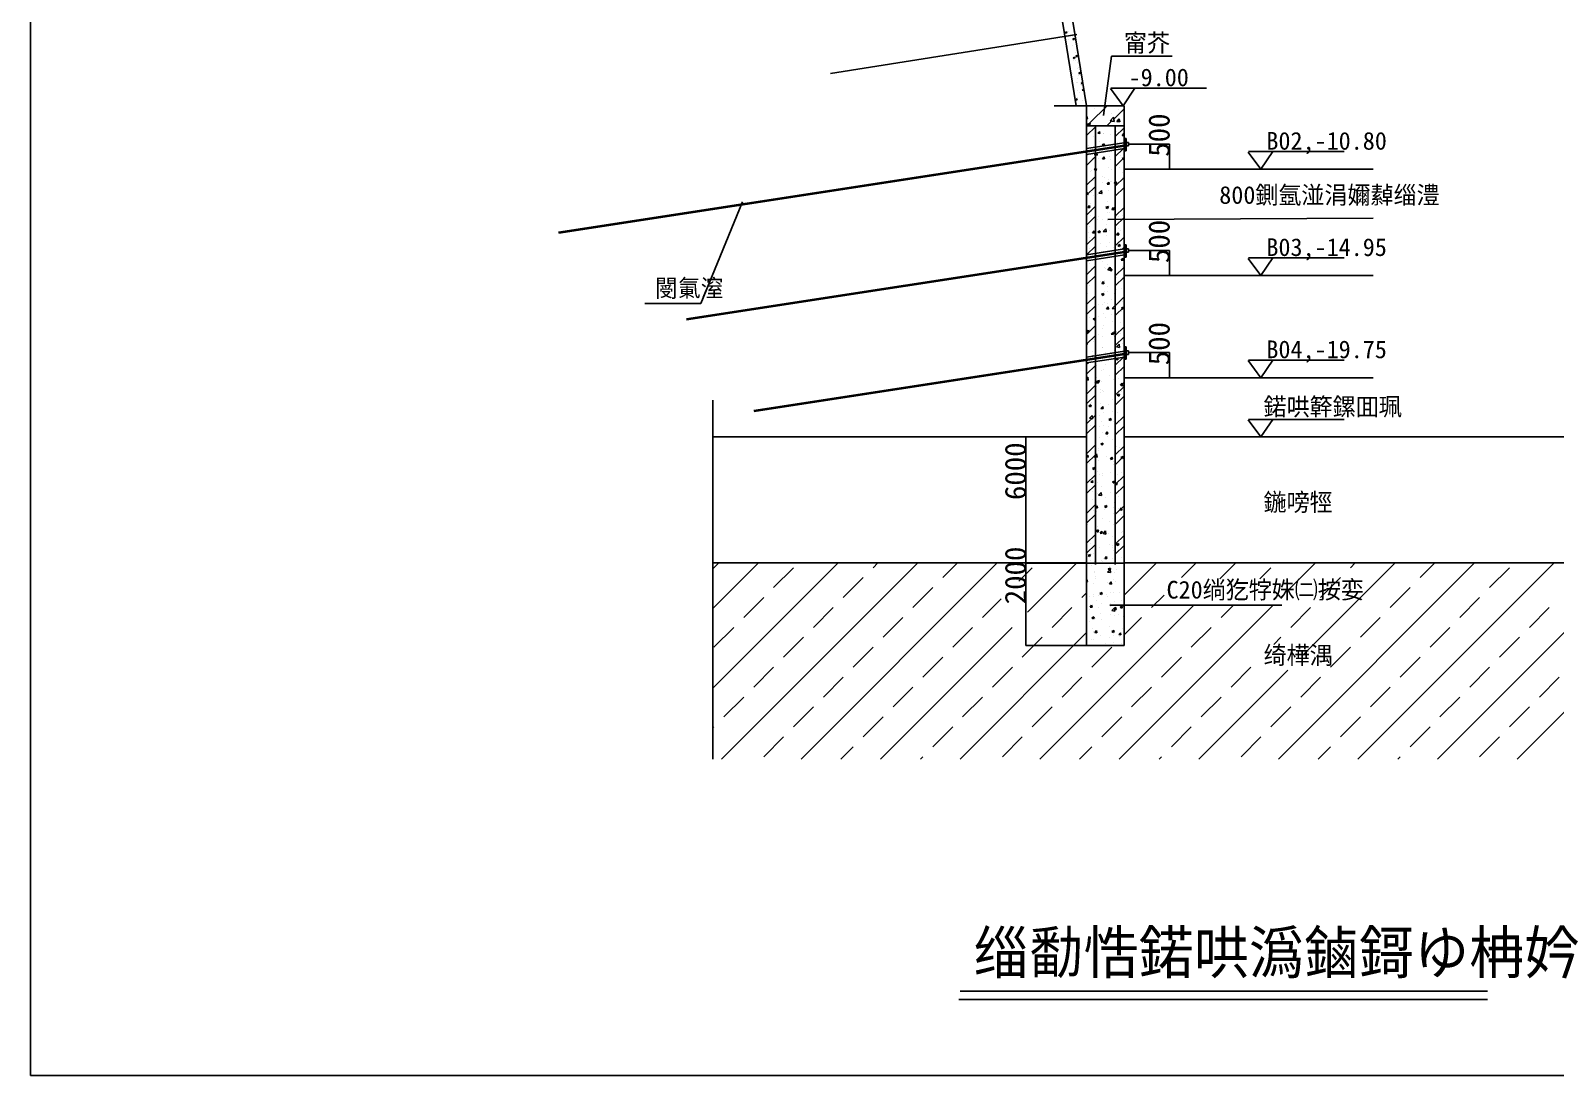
# Model space of a CAD drawing. Header units: metres. Extents: x 0 to 285, y 0 to 202.
# Drawn here: x 0 to 180, y 0 to 123.3 of the extents above; entities that cross this region are included whole.
import ezdxf

# ---------------------------------------------------------------- set-up
doc = ezdxf.new("R2010")
doc.units = ezdxf.units.M
doc.layers.add(' ', color=7, linetype='Continuous')

msp = doc.modelspace()

# ---------------------------------------------------------------- linework, layer by layer
at = {"layer": ' '}
for p, q in [((115.59, 162.18), (123.41, 114.46)), ((116.83, 162.07), (124.63, 114.46)), ((126.64, 113.32), (127.58, 120.32)), ((127.58, 120.32), (134.72, 120.32)), ((128.95, 114.45), (127.46, 116.48)), ((127.49, 116.53), (138.78, 116.53)), ((130.34, 116.53), (128.95, 114.45)), ((129.06, 114.46), (120.82, 114.46)), ((124.63, 114.46), (123.05, 114.46)), ((124.63, 50.76), (124.63, 114.46)), ((124.63, 114.38), (124.71, 114.46)), ((125.03, 112.43), (127.06, 114.46)), ((127.8, 112.85), (129.06, 114.11)), ((129.06, 114.46), (129.06, 50.76)), ((124.63, 112.07), (129.06, 112.07)), ((124.63, 110.94), (125.67, 111.98)), ((124.67, 112.07), (124.88, 112.28)), ((125.61, 112.04), (125.61, 112.04)), ((125.67, 60.33), (125.67, 112.07)), ((127.02, 112.07), (127.65, 112.7)), ((128.02, 60.33), (128.02, 112.07)), ((128.02, 111.99), (128.11, 112.07)), ((128.02, 110.81), (129.06, 111.85)), ((129.32, 110.13), (124.63, 109.4)), ((125.41, 110.84), (125.41, 110.84)), ((125.68, 111.03), (125.68, 111.03)), ((125.97, 111.2), (126.16, 111.43)), ((125.97, 111.2), (126.21, 111.18)), ((126.21, 111.18), (126.16, 111.43)), ((126.18, 110.18), (126.18, 110.18)), ((126.48, 109.85), (126.76, 109.95)), ((126.48, 109.85), (126.66, 109.72)), ((126.57, 111.16), (126.57, 111.16)), ((126.68, 111.16), (126.68, 111.16)), ((126.68, 109.72), (126.76, 109.95)), ((127.42, 111.1), (127.42, 111.1)), ((128.18, 111.36), (128.18, 111.36)), ((128.31, 110.09), (128.31, 110.09)), ((128.83, 110.95), (129.02, 111.18)), ((128.83, 110.95), (129.06, 110.93)), ((128.89, 111.56), (128.89, 111.56)), ((129.06, 110.97), (129.02, 111.18)), ((129.11, 109.4), (124.63, 108.71)), ((124.63, 108.6), (124.76, 108.73)), ((124.63, 107.42), (125.67, 108.46)), ((124.89, 109.73), (124.89, 109.73)), ((125.31, 108.19), (125.31, 108.19)), ((125.36, 109.52), (125.36, 109.52)), ((125.39, 108.15), (125.39, 108.15)), ((125.54, 108.69), (125.67, 108.82)), ((125.54, 108.69), (125.67, 108.67)), ((125.59, 109.55), (125.67, 109.63)), ((125.63, 109.59), (125.63, 109.59)), ((125.67, 108.82), (125.72, 108.88)), ((125.67, 108.67), (125.89, 108.63)), ((125.89, 108.63), (125.86, 108.9)), ((126.09, 108.22), (126.09, 108.22)), ((126.52, 108.21), (126.71, 108.43)), ((126.52, 108.21), (126.76, 108.18)), ((126.76, 108.18), (126.71, 108.43)), ((127.32, 108.45), (127.32, 108.45)), ((127.51, 108.06), (127.51, 108.06)), ((128.02, 108.47), (128.93, 109.38)), ((128.02, 107.29), (129.06, 108.33)), ((128.6, 108.55), (128.6, 108.55)), ((128.85, 108.24), (129.06, 108.32)), ((128.85, 108.24), (129.05, 108.11)), ((129.05, 108.11), (129.06, 108.12)), ((145.21, 106.96), (143.72, 108.99)), ((143.75, 109.04), (155.04, 109.04)), ((146.6, 109.04), (145.21, 106.96)), ((125.04, 106.64), (125.04, 106.64)), ((125.26, 106.86), (125.26, 106.86)), ((125.51, 106.96), (125.67, 107.02)), ((125.51, 106.96), (125.67, 106.85)), ((125.6, 107), (125.6, 107)), ((125.67, 107.02), (125.79, 107.06)), ((125.67, 106.85), (125.71, 106.82)), ((125.71, 106.82), (125.79, 107.06)), ((127.27, 107.12), (127.27, 107.12)), ((127.56, 106.98), (127.56, 106.98)), ((127.92, 107.39), (127.92, 107.39)), ((128.55, 107.11), (128.55, 107.11)), ((128.88, 106.52), (128.88, 106.52)), ((129.06, 106.96), (158.46, 106.96)), ((124.63, 105.08), (125.67, 106.11)), ((124.63, 103.9), (125.67, 104.93)), ((125.21, 105.54), (125.21, 105.54)), ((125.45, 105.58), (125.45, 105.58)), ((126.07, 104.15), (126.38, 104.47)), ((126.42, 104.1), (126.38, 104.47)), ((126.51, 105.4), (126.51, 105.4)), ((126.55, 106.12), (126.55, 106.12)), ((126.74, 106.03), (126.74, 106.03)), ((127.07, 105.21), (127.27, 105.44)), ((127.07, 105.21), (127.31, 105.19)), ((127.18, 104.47), (127.18, 104.47)), ((127.23, 105.79), (127.23, 105.79)), ((127.31, 105.19), (127.27, 105.44)), ((127.51, 105.54), (127.51, 105.54)), ((127.58, 105.49), (127.58, 105.49)), ((127.89, 105.35), (128.02, 105.41)), ((127.89, 105.35), (128.02, 105.26)), ((128.02, 104.95), (129.06, 105.98)), ((128.02, 105.41), (128.16, 105.46)), ((128.02, 105.26), (128.08, 105.22)), ((128.02, 103.77), (129.06, 104.8)), ((128.07, 104.73), (128.07, 104.73)), ((128.08, 105.22), (128.16, 105.46)), ((128.86, 105.94), (128.86, 105.94)), ((129.01, 105.73), (129.01, 105.73)), ((79.1, 91.1), (84.03, 103.1)), ((124.63, 104.11), (124.82, 104.18)), ((124.63, 104), (124.74, 103.93)), ((124.63, 101.56), (125.67, 102.59)), ((124.74, 103.93), (124.82, 104.18)), ((124.77, 102.46), (124.96, 102.69)), ((125.01, 102.44), (124.96, 102.69)), ((125.12, 102.89), (125.12, 102.89)), ((125.16, 104.21), (125.16, 104.21)), ((125.46, 103.83), (125.46, 103.83)), ((125.75, 104.33), (125.75, 104.33)), ((125.95, 104), (125.95, 104)), ((126.07, 104.15), (126.42, 104.1)), ((126.46, 103.96), (126.46, 103.96)), ((126.92, 102.59), (126.92, 102.59)), ((127.13, 103.14), (127.13, 103.14)), ((127.97, 104.16), (127.97, 104.16)), ((128.07, 103.91), (128.07, 103.91)), ((124.63, 100.38), (125.67, 101.41)), ((124.77, 102.46), (125.01, 102.44)), ((125.07, 101.56), (125.07, 101.56)), ((125.17, 101.97), (125.17, 101.97)), ((125.41, 102.39), (125.41, 102.39)), ((125.59, 101.95), (125.59, 101.95)), ((125.87, 101.02), (125.87, 101.02)), ((126.01, 101.43), (126.01, 101.43)), ((126.54, 101.08), (126.54, 101.08)), ((126.92, 102.47), (127.2, 102.57)), ((126.92, 102.46), (127.11, 102.33)), ((127.08, 101.82), (127.08, 101.82)), ((127.11, 102.33), (127.2, 102.57)), ((127.13, 101.03), (158.46, 101.19)), ((127.3, 101.88), (127.3, 101.88)), ((127.63, 102.21), (127.82, 102.44)), ((127.63, 102.21), (127.86, 102.19)), ((127.87, 102.19), (127.82, 102.44)), ((127.91, 102.35), (127.91, 102.35)), ((128.02, 101.43), (129.06, 102.46)), ((128.02, 100.25), (129.06, 101.28)), ((128.14, 101.34), (128.14, 101.34)), ((128.39, 101.35), (128.39, 101.35)), ((128.86, 101.48), (128.86, 101.48)), ((124.63, 98.04), (125.67, 99.07)), ((124.82, 99.45), (124.82, 99.45)), ((125.02, 100.23), (125.02, 100.23)), ((125.32, 99.47), (125.51, 99.7)), ((125.32, 99.47), (125.56, 99.45)), ((125.56, 99.45), (125.51, 99.7)), ((125.74, 99.28), (125.74, 99.28)), ((125.95, 99.58), (126.23, 99.68)), ((125.95, 99.58), (126.15, 99.44)), ((126.15, 99.44), (126.23, 99.68)), ((126.5, 99.85), (126.5, 99.85)), ((126.6, 99.61), (126.91, 99.93)), ((126.6, 99.61), (126.95, 99.56)), ((126.95, 99.56), (126.91, 99.93)), ((126.98, 99.16), (126.98, 99.16)), ((127.03, 100.49), (127.03, 100.49)), ((127.34, 99.78), (127.34, 99.78)), ((128.06, 99.68), (128.06, 99.68)), ((128.18, 99.22), (128.37, 99.45)), ((128.18, 99.22), (128.42, 99.2)), ((128.34, 99.91), (128.34, 99.91)), ((128.42, 99.2), (128.37, 99.45)), ((128.63, 99.76), (128.63, 99.76)), ((129.05, 99.46), (129.05, 99.46)), ((124.63, 96.86), (125.67, 97.89)), ((129.11, 97.55), (124.63, 96.85)), ((124.92, 97.58), (124.92, 97.58)), ((124.97, 98.91), (124.97, 98.91)), ((125.73, 97.82), (125.73, 97.82)), ((126.29, 98.21), (126.29, 98.21)), ((126.57, 97.28), (126.57, 97.28)), ((126.93, 97.84), (126.93, 97.84)), ((127.29, 98.34), (127.29, 98.34)), ((127.86, 97.73), (127.86, 97.73)), ((128.02, 97.91), (129.06, 98.94)), ((128.32, 97.97), (128.6, 98.08)), ((128.32, 97.97), (128.52, 97.84)), ((128.52, 97.84), (128.6, 98.08)), ((128.8, 98.54), (128.8, 98.54)), ((128.8, 97.5), (129.06, 97.76)), ((129, 98.14), (129, 98.14)), ((129.11, 96.85), (124.63, 96.16)), ((124.63, 94.51), (125.67, 95.55)), ((124.94, 95.79), (124.94, 95.79)), ((126.53, 96.03), (126.53, 96.03)), ((126.7, 95.4), (126.7, 95.4)), ((127.06, 95.7), (127.06, 95.7)), ((127.12, 95.07), (127.43, 95.4)), ((127.48, 95.02), (127.43, 95.39)), ((128.02, 94.38), (129.06, 95.42)), ((128.73, 96.22), (128.92, 96.45)), ((128.73, 96.22), (128.97, 96.2)), ((128.85, 96.43), (128.85, 96.43)), ((128.91, 95.48), (128.91, 95.48)), ((128.97, 96.2), (128.92, 96.45)), ((128.96, 96.81), (128.96, 96.81)), ((145.21, 94.41), (143.72, 96.44)), ((143.75, 96.49), (155.04, 96.49)), ((146.6, 96.49), (145.21, 94.41)), ((124.63, 93.34), (125.67, 94.37)), ((124.78, 93.61), (124.78, 93.61)), ((124.83, 94.93), (124.83, 94.93)), ((125.19, 95.2), (125.19, 95.2)), ((125.65, 93.83), (125.65, 93.83)), ((125.73, 94.24), (125.73, 94.24)), ((126.29, 93.67), (126.29, 93.67)), ((126.43, 93.48), (126.62, 93.7)), ((126.67, 93.45), (126.62, 93.7)), ((126.79, 93.86), (126.79, 93.86)), ((126.84, 95.19), (126.84, 95.19)), ((127.12, 95.07), (127.48, 95.02)), ((127.36, 95.08), (127.63, 95.19)), ((127.36, 95.08), (127.55, 94.95)), ((127.55, 94.95), (127.63, 95.19)), ((128.02, 93.21), (129.06, 94.24)), ((128.05, 94.64), (128.05, 94.64)), ((128.17, 94.16), (128.17, 94.16)), ((128.86, 94.16), (128.86, 94.16)), ((129.06, 94.41), (158.46, 94.41)), ((124.63, 90.99), (125.67, 92.03)), ((124.73, 92.28), (124.73, 92.28)), ((125, 93.22), (125, 93.22)), ((125.56, 91.86), (125.56, 91.86)), ((126.39, 92.2), (126.67, 92.3)), ((126.39, 92.2), (126.58, 92.06)), ((126.43, 93.48), (126.67, 93.45)), ((126.58, 92.06), (126.67, 92.3)), ((126.74, 92.53), (126.74, 92.53)), ((127.12, 92.59), (127.12, 92.59)), ((127.13, 93.13), (127.13, 93.13)), ((127.89, 92.26), (127.89, 92.26)), ((128.02, 90.86), (129.06, 91.9)), ((128.12, 92.72), (128.12, 92.72)), ((128.41, 93.58), (128.41, 93.58)), ((128.81, 92.83), (128.81, 92.83)), ((79.1, 91.1), (72.51, 91.1)), ((124.63, 89.82), (125.67, 90.85)), ((124.68, 90.95), (124.68, 90.95)), ((125.49, 91.64), (125.49, 91.64)), ((126.07, 91.02), (126.07, 91.02)), ((126.52, 90.99), (126.52, 90.99)), ((126.69, 91.21), (126.69, 91.21)), ((126.98, 90.48), (127.17, 90.71)), ((126.98, 90.48), (127.22, 90.46)), ((127.07, 91.15), (127.07, 91.15)), ((127.22, 90.46), (127.17, 90.71)), ((127.62, 91.55), (127.62, 91.55)), ((127.65, 90.53), (127.96, 90.86)), ((127.65, 90.53), (128.01, 90.48)), ((128.01, 90.48), (127.96, 90.86)), ((128.02, 89.69), (129.06, 90.72)), ((128.58, 91.35), (128.58, 91.35)), ((128.71, 90.18), (128.71, 90.18)), ((128.76, 91.51), (128.76, 91.51)), ((128.76, 90.59), (129.04, 90.7)), ((128.76, 90.59), (128.96, 90.46)), ((128.84, 91.39), (128.84, 91.39)), ((128.96, 90.46), (129.04, 90.7)), ((124.63, 87.47), (125.67, 88.51)), ((124.72, 89.61), (124.72, 89.61)), ((125.02, 89.45), (125.02, 89.45)), ((125.42, 89.31), (125.67, 89.4)), ((125.42, 89.31), (125.62, 89.17)), ((125.56, 89.07), (125.56, 89.07)), ((125.62, 89.17), (125.67, 89.32)), ((125.67, 89.4), (125.7, 89.41)), ((125.67, 89.32), (125.7, 89.41)), ((125.72, 89.2), (125.72, 89.2)), ((126.02, 89.58), (126.02, 89.58)), ((126.48, 88.2), (126.48, 88.2)), ((126.6, 88.56), (126.6, 88.56)), ((126.64, 89.88), (126.64, 89.88)), ((126.85, 89.52), (126.85, 89.52)), ((127.53, 89.78), (127.53, 89.78)), ((127.68, 88.98), (127.68, 88.98)), ((128.02, 87.34), (129.06, 88.38)), ((128.04, 89.6), (128.04, 89.6)), ((128.66, 88.85), (128.66, 88.85)), ((128.97, 89.43), (128.97, 89.43)), ((129, 88.54), (129, 88.54)), ((124.63, 86.3), (125.67, 87.33)), ((124.63, 86.49), (124.73, 86.53)), ((124.65, 86.29), (124.73, 86.53)), ((124.68, 87.73), (124.87, 87.96)), ((124.68, 87.73), (124.91, 87.71)), ((124.91, 87.71), (124.87, 87.96)), ((124.97, 88.01), (124.97, 88.01)), ((125.43, 86.63), (125.43, 86.63)), ((125.55, 86.82), (125.55, 86.82)), ((126.05, 87.49), (126.05, 87.49)), ((126.55, 87.23), (126.55, 87.23)), ((127.53, 87.48), (127.72, 87.71)), ((127.53, 87.48), (127.77, 87.46)), ((127.77, 87.46), (127.73, 87.71)), ((127.79, 87.7), (128.02, 87.79)), ((127.79, 87.7), (127.99, 87.57)), ((127.87, 87.22), (127.87, 87.22)), ((127.95, 86.96), (127.95, 86.96)), ((127.99, 87.57), (128.02, 87.66)), ((128.02, 87.79), (128.07, 87.81)), ((128.02, 87.66), (128.07, 87.81)), ((128.02, 86.17), (129.06, 87.2)), ((128.18, 87.4), (128.18, 87.4)), ((128.62, 87.53), (128.62, 87.53)), ((128.95, 87.1), (128.95, 87.1)), ((124.63, 86.29), (124.65, 86.29)), ((129.11, 85.49), (124.63, 84.8)), ((129.11, 84.8), (124.63, 84.1)), ((125.28, 85.46), (125.28, 85.46)), ((125.38, 84.91), (125.42, 84.97)), ((125.43, 84.92), (125.42, 84.97)), ((125.63, 84.95), (125.67, 84.98)), ((126.5, 85.9), (126.5, 85.9)), ((126.51, 85.95), (126.51, 85.95)), ((126.9, 85.39), (126.9, 85.39)), ((127.4, 85.37), (127.4, 85.37)), ((127.9, 85.52), (127.9, 85.52)), ((128.02, 83.82), (128.98, 84.78)), ((128.09, 84.49), (128.23, 84.66)), ((128.18, 85.99), (128.49, 86.32)), ((128.18, 85.99), (128.53, 85.94)), ((128.32, 84.47), (128.29, 84.67)), ((128.53, 85.94), (128.49, 86.32)), ((128.57, 86.2), (128.57, 86.2)), ((128.83, 86.34), (128.83, 86.34)), ((124.63, 83.95), (124.81, 84.13)), ((124.63, 82.78), (125.67, 83.81)), ((125.7, 84.15), (125.7, 84.15)), ((125.85, 83.82), (125.85, 83.82)), ((126.4, 83.25), (126.4, 83.25)), ((126.61, 83.34), (126.61, 83.34)), ((126.85, 83.95), (126.85, 83.95)), ((128.02, 82.65), (129.06, 83.68)), ((128.03, 84.55), (128.03, 84.55)), ((128.09, 84.49), (128.32, 84.47)), ((128.36, 84.15), (128.36, 84.15)), ((128.47, 83.55), (128.47, 83.55)), ((128.74, 83.25), (128.74, 83.25)), ((145.21, 82.35), (143.72, 84.39)), ((143.75, 84.43), (155.04, 84.43)), ((146.6, 84.43), (145.21, 82.35)), ((124.63, 82.3), (124.77, 82.44)), ((124.63, 82.09), (124.81, 82.06)), ((124.63, 80.43), (125.67, 81.46)), ((124.81, 82.06), (124.77, 82.44)), ((124.81, 82.25), (124.81, 82.25)), ((125.54, 81.78), (125.54, 81.78)), ((125.78, 81.74), (125.97, 81.97)), ((125.78, 81.74), (126.02, 81.72)), ((125.8, 82.38), (125.8, 82.38)), ((125.84, 81.31), (125.84, 81.31)), ((125.86, 81.93), (126.14, 82.03)), ((125.86, 81.93), (126.05, 81.79)), ((126.02, 81.72), (125.97, 81.97)), ((126.05, 81.79), (126.14, 82.03)), ((126.26, 81.01), (126.26, 81.01)), ((126.35, 81.93), (126.35, 81.93)), ((127.31, 82.58), (127.31, 82.58)), ((127.86, 82.17), (127.86, 82.17)), ((127.96, 81.22), (127.96, 81.22)), ((128.02, 80.3), (129.06, 81.33)), ((128.42, 82.23), (128.42, 82.23)), ((128.64, 81.49), (128.83, 81.72)), ((128.64, 81.49), (128.88, 81.47)), ((128.71, 81.45), (129.02, 81.78)), ((128.71, 81.45), (129.06, 81.4)), ((128.78, 81.34), (128.78, 81.34)), ((128.82, 81.3), (128.82, 81.3)), ((128.88, 81.47), (128.83, 81.72)), ((129.06, 81.45), (129.02, 81.78)), ((129.06, 82.35), (158.46, 82.35)), ((124.63, 79.26), (125.67, 80.29)), ((124.76, 80.81), (124.76, 80.81)), ((125.04, 79.28), (125.04, 79.28)), ((125.22, 79.44), (125.22, 79.44)), ((126.26, 79.27), (126.26, 79.27)), ((126.31, 80.6), (126.31, 80.6)), ((126.49, 80.9), (126.49, 80.9)), ((126.68, 80.77), (126.68, 80.77)), ((127.17, 79.19), (127.17, 79.19)), ((127.73, 79.77), (127.73, 79.77)), ((128.02, 79.13), (129.06, 80.16)), ((128.02, 79.51), (128.02, 79.51)), ((128.23, 80.32), (128.51, 80.43)), ((128.23, 80.32), (128.43, 80.19)), ((128.33, 79.57), (128.33, 79.57)), ((128.37, 80.9), (128.37, 80.9)), ((128.43, 80.19), (128.51, 80.43)), ((128.73, 79.9), (128.73, 79.9)), ((128.8, 80.68), (128.8, 80.68)), ((124.63, 76.91), (125.67, 77.94)), ((124.89, 79.04), (125.17, 79.15)), ((124.89, 79.04), (125.09, 78.91)), ((124.99, 77.57), (125.3, 77.9)), ((124.99, 77.57), (125.34, 77.52)), ((125.09, 78.91), (125.17, 79.15)), ((125.34, 77.52), (125.3, 77.9)), ((125.69, 79.11), (125.69, 79.11)), ((126.21, 77.95), (126.21, 77.95)), ((126.33, 78.74), (126.53, 78.97)), ((126.33, 78.74), (126.57, 78.72)), ((126.57, 78.72), (126.53, 78.97)), ((126.68, 78.2), (126.68, 78.2)), ((127.26, 77.44), (127.54, 77.54)), ((127.27, 77.44), (127.46, 77.3)), ((127.46, 77.3), (127.54, 77.54)), ((127.68, 78.33), (127.68, 78.33)), ((128.02, 76.78), (129.06, 77.81)), ((128.28, 78.25), (128.28, 78.25)), ((145.21, 75.36), (143.72, 77.4)), ((143.75, 77.44), (155.04, 77.44)), ((146.6, 77.44), (145.21, 75.36)), ((124.63, 75.74), (125.67, 76.77)), ((125.11, 76.71), (125.11, 76.71)), ((125.53, 76.73), (125.53, 76.73)), ((125.64, 76.63), (125.64, 76.63)), ((126.16, 76.62), (126.16, 76.62)), ((126.39, 77.16), (126.39, 77.16)), ((126.48, 75.86), (126.48, 75.86)), ((126.63, 76.76), (126.63, 76.76)), ((126.89, 75.75), (127.08, 75.98)), ((126.89, 75.75), (127.12, 75.73)), ((127.12, 75.73), (127.08, 75.98)), ((127.23, 76.62), (127.23, 76.62)), ((127.85, 77.13), (127.85, 77.13)), ((128.02, 75.61), (129.06, 76.64)), ((128.14, 76.96), (128.14, 76.96)), ((128.18, 75.6), (128.18, 75.6)), ((128.23, 76.92), (128.23, 76.92)), ((128.52, 77.07), (128.52, 77.07)), ((128.81, 76.26), (128.81, 76.26)), ((124.63, 73.39), (125.67, 74.42)), ((125.59, 75.19), (125.59, 75.19)), ((125.6, 75.13), (125.6, 75.13)), ((125.68, 74.07), (125.68, 74.07)), ((126.05, 73.82), (126.05, 73.82)), ((126.06, 73.97), (126.06, 73.97)), ((126.11, 75.3), (126.11, 75.3)), ((126.3, 74.55), (126.57, 74.65)), ((126.3, 74.55), (126.49, 74.41)), ((126.49, 74.41), (126.57, 74.65)), ((127.09, 75.39), (127.09, 75.39)), ((127.73, 75.04), (127.73, 75.04)), ((128, 74.46), (128, 74.46)), ((128.02, 73.26), (129.06, 74.29)), ((128.13, 74.27), (128.13, 74.27)), ((128.56, 74.15), (128.56, 74.15)), ((124.63, 72.22), (125.67, 73.25)), ((124.63, 73.06), (124.77, 73.23)), ((124.63, 73), (124.82, 72.98)), ((124.82, 72.98), (124.77, 73.23)), ((124.83, 73.1), (124.83, 73.1)), ((125, 72.25), (125, 72.25)), ((125.51, 73.03), (125.67, 73.19)), ((125.51, 73.03), (125.67, 73.01)), ((125.67, 73.19), (125.82, 73.36)), ((125.67, 73.01), (125.87, 72.98)), ((125.67, 72.56), (125.67, 72.56)), ((125.87, 72.98), (125.82, 73.36)), ((126.01, 72.64), (126.01, 72.64)), ((126.95, 73.01), (126.95, 73.01)), ((127.44, 72.75), (127.63, 72.98)), ((127.44, 72.75), (127.68, 72.73)), ((127.51, 72.58), (127.51, 72.58)), ((127.68, 72.73), (127.63, 72.98)), ((127.79, 72.47), (127.79, 72.47)), ((127.84, 72.09), (127.84, 72.09)), ((128.02, 72.09), (129.06, 73.12)), ((128.08, 72.94), (128.08, 72.94)), ((128.51, 72.71), (128.51, 72.71)), ((128.67, 72.94), (128.95, 73.05)), ((128.67, 72.94), (128.87, 72.81)), ((128.87, 72.81), (128.95, 73.05)), ((124.63, 69.87), (125.67, 70.9)), ((125.14, 70.01), (125.33, 70.24)), ((125.33, 71.66), (125.61, 71.77)), ((125.33, 71.66), (125.52, 71.52)), ((125.37, 69.99), (125.33, 70.23)), ((125.52, 71.52), (125.61, 71.77)), ((125.52, 71.69), (125.52, 71.69)), ((125.97, 71.32), (125.97, 71.32)), ((126.16, 70.98), (126.16, 70.98)), ((126.47, 71.01), (126.47, 71.01)), ((126.47, 70.81), (126.47, 70.81)), ((127.46, 71.14), (127.46, 71.14)), ((127.99, 70.29), (127.99, 70.29)), ((128.02, 69.74), (129.06, 70.77)), ((128.03, 71.62), (128.03, 71.62)), ((128.29, 70.89), (128.29, 70.89)), ((128.79, 71.21), (128.79, 71.21)), ((128.97, 71.34), (128.97, 71.34)), ((124.63, 68.7), (125.67, 69.73)), ((124.63, 68.88), (124.64, 68.88)), ((124.63, 68.87), (124.64, 68.88)), ((125.13, 70.01), (125.37, 69.99)), ((125.38, 68.95), (125.38, 68.95)), ((125.42, 69.43), (125.42, 69.43)), ((125.67, 69.02), (125.67, 69.02)), ((125.87, 68.67), (125.87, 68.67)), ((125.92, 69.99), (125.92, 69.99)), ((126.04, 68.5), (126.35, 68.82)), ((126.04, 68.49), (126.4, 68.44)), ((126.22, 68.41), (126.22, 68.41)), ((126.4, 68.44), (126.35, 68.82)), ((126.42, 69.57), (126.42, 69.57)), ((127.51, 68.86), (127.51, 68.86)), ((127.7, 70.05), (127.98, 70.16)), ((127.7, 70.05), (127.9, 69.92)), ((127.9, 69.92), (127.98, 70.16)), ((127.92, 69.76), (127.92, 69.76)), ((127.94, 68.97), (127.94, 68.97)), ((127.99, 69.76), (128.02, 69.8)), ((127.99, 69.76), (128.02, 69.75)), ((127.99, 69.42), (127.99, 69.42)), ((128.02, 69.8), (128.18, 69.99)), ((128.02, 69.75), (128.23, 69.74)), ((128.02, 68.57), (129.06, 69.6)), ((128.23, 69.74), (128.18, 69.98)), ((124.63, 66.35), (125.67, 67.38)), ((125.37, 68), (125.37, 68)), ((125.5, 66.64), (125.5, 66.64)), ((125.69, 67.01), (125.88, 67.24)), ((125.69, 67.01), (125.93, 66.99)), ((125.82, 67.34), (125.82, 67.34)), ((125.83, 66.62), (125.83, 66.62)), ((125.93, 66.99), (125.88, 67.24)), ((126.72, 66.83), (126.72, 66.83)), ((126.74, 67.17), (127.01, 67.27)), ((126.74, 67.17), (126.93, 67.03)), ((126.88, 68.19), (126.88, 68.19)), ((126.93, 67.03), (127.01, 67.27)), ((127.83, 67.04), (127.83, 67.04)), ((127.89, 67.64), (127.89, 67.64)), ((128.02, 66.22), (129.06, 67.25)), ((128.34, 66.95), (128.34, 66.95)), ((128.35, 68.32), (128.35, 68.32)), ((128.54, 66.76), (128.74, 66.99)), ((128.54, 66.76), (128.78, 66.74)), ((128.78, 66.74), (128.74, 66.99)), ((128.84, 66.74), (128.84, 66.74)), ((124.63, 65.18), (125.67, 66.21)), ((124.78, 65.05), (124.78, 65.05)), ((125.77, 66.01), (125.77, 66.01)), ((125.94, 64.8), (125.94, 64.8)), ((126.46, 65.77), (126.46, 65.77)), ((127.3, 65.38), (127.3, 65.38)), ((127.79, 64.99), (127.79, 64.99)), ((127.84, 66.31), (127.84, 66.31)), ((128.02, 65.05), (129.06, 66.08)), ((128.29, 65.51), (128.29, 65.51)), ((128.78, 66.17), (128.78, 66.17)), ((124.63, 62.83), (125.67, 63.86)), ((124.66, 64.35), (124.66, 64.35)), ((125.66, 63.98), (125.66, 63.98)), ((125.68, 63.36), (125.68, 63.36)), ((125.72, 64.69), (125.72, 64.69)), ((125.77, 64.28), (126.04, 64.39)), ((125.77, 64.28), (125.96, 64.14)), ((125.96, 64.14), (126.04, 64.39)), ((126.24, 64.01), (126.43, 64.24)), ((126.24, 64.01), (126.48, 63.99)), ((126.25, 63.81), (126.25, 63.81)), ((126.48, 63.99), (126.43, 64.24)), ((126.57, 63.96), (126.88, 64.28)), ((126.57, 63.96), (126.92, 63.9)), ((126.78, 64.26), (126.78, 64.26)), ((126.92, 63.9), (126.88, 64.28)), ((127.25, 63.94), (127.25, 63.94)), ((127.74, 63.66), (127.74, 63.66)), ((127.98, 64.38), (127.98, 64.38)), ((128.02, 62.7), (129.06, 63.73)), ((128.07, 64.71), (128.07, 64.71)), ((128.75, 64.14), (128.75, 64.14)), ((128.91, 64.17), (128.91, 64.17)), ((124.63, 61.66), (125.67, 62.69)), ((124.8, 61.39), (125.08, 61.5)), ((124.8, 61.39), (124.99, 61.26)), ((124.99, 61.26), (125.08, 61.5)), ((125.15, 62.77), (125.15, 62.77)), ((125.2, 62.24), (125.2, 62.24)), ((125.49, 61.6), (125.49, 61.6)), ((125.63, 62.04), (125.63, 62.04)), ((126.2, 62.37), (126.2, 62.37)), ((126.79, 61.02), (126.99, 61.25)), ((127.03, 61), (126.99, 61.25)), ((127.28, 62.68), (127.28, 62.68)), ((127.7, 62.34), (127.7, 62.34)), ((127.71, 62.57), (127.71, 62.57)), ((127.82, 62), (127.82, 62)), ((128.02, 61.53), (129.06, 62.56)), ((128.14, 62.67), (128.42, 62.78)), ((128.14, 62.67), (128.34, 62.54)), ((128.34, 62.54), (128.42, 62.78)), ((80.52, 55.1), (85.92, 60.5)), ((80.52, 45.71), (95.31, 60.5)), ((80.52, 59.79), (81.23, 60.5)), ((81.55, 37.35), (104.7, 60.5)), ((87.7, 57.58), (90.05, 59.93)), ((90.94, 37.35), (114.09, 60.5)), ((99.44, 59.93), (100.01, 60.5)), ((107.65, 58.76), (109.4, 60.5)), ((116.63, 58.35), (118.21, 59.93)), ((117.67, 54.69), (123.48, 60.5)), ((124.63, 60.48), (129.06, 60.48)), ((125.15, 60.8), (125.15, 60.8)), ((125.21, 60.2), (125.21, 60.2)), ((125.58, 60.71), (125.58, 60.71)), ((125.61, 59.43), (125.61, 59.43)), ((126.45, 60.73), (126.45, 60.73)), ((126.5, 60.65), (126.5, 60.65)), ((126.66, 61), (126.66, 61)), ((126.79, 61.02), (127.03, 61)), ((127.1, 59.42), (127.41, 59.74)), ((127.1, 59.42), (127.45, 59.36)), ((127.17, 59.79), (127.45, 59.89)), ((127.17, 59.79), (127.37, 59.65)), ((127.34, 60.11), (127.34, 60.11)), ((127.37, 59.65), (127.45, 59.89)), ((127.45, 59.36), (127.41, 59.74)), ((127.6, 59.68), (127.6, 59.68)), ((127.65, 61.01), (127.65, 61.01)), ((128.13, 59.76), (128.13, 59.76)), ((128.63, 60.56), (128.63, 60.56)), ((128.77, 61.13), (128.77, 61.13)), ((129.06, 56.69), (132.87, 60.5)), ((135.82, 58.76), (137.56, 60.5)), ((140.36, 58.61), (142.26, 60.5)), ((145.06, 58.61), (146.38, 59.93)), ((147.27, 37.35), (170.42, 60.5)), ((148.49, 57.35), (151.64, 60.5)), ((150.05, 49.51), (161.03, 60.5)), ((155.77, 59.93), (156.34, 60.5)), ((156.66, 37.35), (179.81, 60.5)), ((163.98, 58.76), (165.73, 60.5)), ((166.05, 37.35), (189.2, 60.5)), ((172.2, 57.58), (174.54, 59.93)), ((95.92, 56.41), (98.26, 58.76)), ((124.63, 58.44), (124.68, 58.5)), ((124.63, 58.26), (124.73, 58.25)), ((124.73, 58.25), (124.68, 58.5)), ((125.48, 58.06), (125.48, 58.06)), ((125.53, 59.39), (125.53, 59.39)), ((125.65, 58.93), (125.65, 58.93)), ((125.71, 58.62), (125.71, 58.62)), ((127.08, 58.19), (127.08, 58.19)), ((127.35, 58.02), (127.54, 58.25)), ((127.35, 58.02), (127.58, 58)), ((127.58, 58), (127.54, 58.25)), ((127.55, 58.36), (127.55, 58.36)), ((127.83, 58.53), (127.83, 58.53)), ((127.97, 59.33), (127.97, 59.33)), ((128.08, 58.32), (128.08, 58.32)), ((152.25, 56.41), (154.59, 58.76)), ((175.44, 37.35), (197.27, 59.19)), ((84.18, 54.06), (86.53, 56.41)), ((104.13, 55.24), (106.48, 57.58)), ((112.35, 54.06), (114.54, 56.25)), ((124.08, 56.41), (124.63, 56.96)), ((124.93, 56.59), (124.93, 56.59)), ((125.43, 56.73), (125.43, 56.73)), ((125.48, 56.56), (125.48, 56.56)), ((125.77, 56.05), (125.77, 56.05)), ((126.03, 56.62), (126.03, 56.62)), ((126.21, 56.9), (126.48, 57)), ((126.21, 56.9), (126.4, 56.76)), ((126.4, 56.76), (126.48, 57)), ((127.03, 56.75), (127.03, 56.75)), ((127.06, 56.5), (127.06, 56.5)), ((127.5, 57.03), (127.5, 57.03)), ((127.8, 56.96), (127.8, 56.96)), ((127.9, 55.96), (127.9, 55.96)), ((128.54, 56.95), (128.54, 56.95)), ((128.76, 56.08), (128.76, 56.08)), ((132.3, 55.24), (133.77, 56.71)), ((160.46, 55.24), (162.81, 57.58)), ((168.68, 54.06), (171.02, 56.41)), ((92.4, 52.89), (94.74, 55.24)), ((100.61, 51.72), (102.96, 54.06)), ((119.11, 37.35), (137.28, 55.52)), ((120.56, 52.89), (122.91, 55.24)), ((124.98, 55.05), (124.98, 55.05)), ((125.04, 55.28), (125.23, 55.5)), ((125.04, 55.28), (125.28, 55.26)), ((125.28, 55.25), (125.23, 55.5)), ((125.24, 54.01), (125.51, 54.12)), ((125.24, 54.01), (125.43, 53.88)), ((125.34, 54.08), (125.34, 54.08)), ((125.38, 55.41), (125.38, 55.41)), ((125.43, 53.88), (125.51, 54.12)), ((125.98, 55.18), (125.98, 55.18)), ((126.27, 54.47), (126.27, 54.47)), ((126.44, 55.68), (126.44, 55.68)), ((147.69, 55.5), (127.36, 55.5)), ((127.41, 54.38), (127.41, 54.38)), ((127.45, 55.71), (127.45, 55.71)), ((127.49, 55.38), (127.49, 55.38)), ((127.63, 54.88), (127.94, 55.2)), ((127.63, 54.88), (127.98, 54.82)), ((127.9, 55.03), (128.09, 55.26)), ((127.9, 55.03), (128.14, 55.01)), ((127.98, 54.82), (127.94, 55.2)), ((127.96, 54.29), (127.96, 54.29)), ((128.14, 55), (128.09, 55.25)), ((128.39, 54.38), (128.39, 54.38)), ((128.49, 37.35), (146.67, 55.52)), ((128.58, 55.29), (128.86, 55.4)), ((128.58, 55.29), (128.78, 55.16)), ((128.78, 55.16), (128.86, 55.4)), ((128.96, 54.14), (128.96, 54.14)), ((129.06, 52), (131.12, 54.06)), ((140.51, 54.06), (141.97, 55.52)), ((148.73, 52.89), (151.07, 55.24)), ((156.94, 51.72), (159.29, 54.06)), ((176.89, 52.89), (179.24, 55.24)), ((80.66, 50.54), (83.01, 52.89)), ((100.33, 37.35), (115.86, 52.88)), ((108.83, 50.54), (111.17, 52.89)), ((109.72, 37.35), (124.63, 52.27)), ((124.93, 53.61), (124.93, 53.61)), ((125.29, 52.76), (125.29, 52.76)), ((125.39, 52.23), (125.39, 52.23)), ((125.49, 52.44), (125.49, 52.44)), ((125.59, 52.28), (125.79, 52.51)), ((125.59, 52.28), (125.83, 52.26)), ((125.63, 53.89), (125.63, 53.89)), ((125.83, 52.26), (125.79, 52.51)), ((126.44, 53.81), (126.44, 53.81)), ((127.36, 53.05), (127.36, 53.05)), ((127.61, 52.41), (127.89, 52.51)), ((127.61, 52.41), (127.81, 52.27)), ((127.62, 52.35), (127.62, 52.35)), ((127.81, 52.27), (127.89, 52.51)), ((127.91, 52.57), (127.91, 52.57)), ((128.45, 52.03), (128.64, 52.26)), ((128.69, 52.01), (128.64, 52.26)), ((128.9, 52.7), (128.9, 52.7)), ((136.99, 50.54), (139.34, 52.89)), ((165.16, 50.54), (167.5, 52.89)), ((88.88, 49.37), (91.22, 51.72)), ((97.09, 48.2), (99.44, 50.54)), ((117.04, 49.37), (119.39, 51.72)), ((124.63, 50.76), (129.06, 50.76)), ((125.24, 51.43), (125.24, 51.43)), ((125.26, 48.2), (127.6, 50.54)), ((125.47, 51.51), (125.47, 51.51)), ((126.33, 51.9), (126.33, 51.9)), ((126.86, 51), (126.86, 51)), ((127.31, 51.73), (127.31, 51.73)), ((127.79, 51.91), (127.79, 51.91)), ((127.86, 51.13), (127.86, 51.13)), ((128.45, 52.03), (128.69, 52.01)), ((128.46, 51.81), (128.46, 51.81)), ((128.75, 51.04), (128.75, 51.04)), ((146.71, 50.88), (147.55, 51.72)), ((153.42, 48.2), (155.77, 50.54)), ((173.37, 49.37), (175.72, 51.72)), ((105.31, 47.02), (107.65, 49.37)), ((133.47, 47.02), (135.82, 49.37)), ((161.64, 47.02), (163.98, 49.37)), ((85.36, 45.85), (87.7, 48.2)), ((93.57, 44.67), (95.92, 47.02)), ((113.52, 45.85), (115.87, 48.2)), ((121.74, 44.67), (124.08, 47.02)), ((137.88, 37.35), (148.37, 47.84)), ((141.69, 45.85), (144.03, 48.2)), ((149.9, 44.67), (152.25, 47.02)), ((169.85, 45.85), (172.2, 48.2)), ((178.07, 44.67), (180.41, 47.02)), ((101.79, 43.5), (104.13, 45.85)), ((129.95, 43.5), (132.3, 45.85)), ((158.12, 43.5), (160.46, 45.85)), ((81.84, 42.33), (84.18, 44.67)), ((90.05, 41.15), (92.4, 43.5)), ((110, 42.33), (112.35, 44.67)), ((118.21, 41.15), (120.56, 43.5)), ((138.16, 42.33), (140.51, 44.67)), ((146.38, 41.15), (148.73, 43.5)), ((166.33, 42.33), (168.68, 44.67)), ((174.54, 41.15), (176.89, 43.5)), ((98.26, 39.98), (100.61, 42.33)), ((126.43, 39.98), (128.78, 42.33)), ((154.59, 39.98), (156.94, 42.33)), ((80.52, 41.02), (80.66, 41.15)), ((86.53, 37.63), (88.88, 39.98)), ((106.48, 38.81), (108.83, 41.15)), ((114.69, 37.63), (117.04, 39.98)), ((134.64, 38.81), (136.99, 41.15)), ((142.86, 37.63), (145.21, 39.98)), ((162.81, 38.81), (165.16, 41.15)), ((171.02, 37.63), (173.37, 39.98)), ((95.64, 37.35), (97.09, 38.81)), ((123.8, 37.35), (125.26, 38.81)), ((151.97, 37.35), (153.42, 38.81)), ((105.02, 37.35), (105.31, 37.63)), ((133.19, 37.35), (133.47, 37.63)), ((161.35, 37.35), (161.64, 37.63))]:
    msp.add_line(p, q, dxfattribs=at)
for p, q in [((0, 201.6), (0, 0)), ((123.47, 122.87), (94.42, 118.27)), ((122.12, 123.12), (122.3, 123.19)), ((122.12, 123.12), (122.25, 123.03)), ((122.25, 123.03), (122.31, 123.19)), ((122.47, 123.2), (122.47, 123.2)), ((122.68, 122.72), (122.68, 122.72)), ((122.99, 122.27), (123.12, 122.42)), ((123.02, 122.62), (123.02, 122.62)), ((123.08, 123.18), (123.08, 123.18)), ((123.15, 122.26), (123.12, 122.42)), ((122.32, 121.57), (122.32, 121.57)), ((122.41, 121.43), (122.41, 121.43)), ((122.44, 122.31), (122.44, 122.31)), ((122.97, 121.59), (122.97, 121.59)), ((122.99, 122.27), (123.15, 122.26)), ((123.24, 122.36), (123.24, 122.36)), ((123.3, 120.75), (123.3, 120.75)), ((122.6, 119.7), (122.6, 119.7)), ((123.05, 119.95), (123.05, 119.95)), ((123.06, 120.13), (123.24, 120.2)), ((123.06, 120.13), (123.19, 120.04)), ((123.07, 119.82), (123.07, 119.82)), ((123.19, 120.04), (123.24, 120.2)), ((123.27, 119.79), (123.27, 119.79)), ((123.36, 120.27), (123.49, 120.43)), ((123.36, 120.27), (123.52, 120.26)), ((123.52, 120.26), (123.49, 120.43)), ((123.58, 118.87), (123.58, 118.87)), ((123.61, 119.59), (123.61, 119.59)), ((123.67, 118.96), (123.67, 118.96)), ((123.7, 119.85), (123.7, 119.85)), ((122.88, 117.82), (122.88, 117.82)), ((122.96, 118.23), (122.96, 118.23)), ((123.42, 117.18), (123.42, 117.18)), ((123.59, 117.65), (123.59, 117.65)), ((123.61, 117.19), (123.61, 117.19)), ((123.64, 118.08), (123.64, 118.08)), ((123.73, 118.28), (123.85, 118.43)), ((123.73, 118.28), (123.89, 118.26)), ((123.89, 118.26), (123.86, 118.43)), ((123.86, 117), (123.86, 117)), ((123.94, 118.54), (123.94, 118.54)), ((124, 117.13), (124.18, 117.2)), ((124, 117.13), (124.13, 117.04)), ((124.13, 117.04), (124.18, 117.2)), ((123.35, 115.21), (123.54, 115.28)), ((123.35, 115.21), (123.48, 115.12)), ((123.48, 115.12), (123.54, 115.28)), ((123.54, 115.43), (123.54, 115.43)), ((123.58, 116.31), (123.58, 116.31)), ((123.82, 116.04), (123.82, 116.04)), ((123.98, 116.83), (123.98, 116.83)), ((124.1, 116.28), (124.22, 116.43)), ((124.1, 116.28), (124.25, 116.26)), ((124.25, 116.26), (124.22, 116.43)), ((124.31, 115.77), (124.31, 115.77)), ((123.51, 114.54), (123.51, 114.54)), ((123.79, 114.42), (123.79, 114.42)), ((124.13, 115.12), (124.13, 115.12)), ((124.5, 115.14), (124.5, 115.14)), ((125.61, 114.17), (125.61, 114.17)), ((126.73, 113.46), (126.73, 113.46)), ((127.55, 113.54), (127.55, 113.54)), ((128.45, 114.05), (128.45, 114.05)), ((128.88, 113.72), (128.88, 113.72)), ((124.63, 113.2), (124.66, 113.23)), ((124.63, 112.91), (124.73, 112.9)), ((124.73, 112.9), (124.66, 113.23)), ((124.7, 112.26), (125.07, 112.4)), ((124.7, 112.26), (124.97, 112.08)), ((124.97, 112.08), (125.07, 112.4)), ((126.64, 113.32), (126.64, 113.32)), ((127.4, 112.67), (127.82, 113.1)), ((127.41, 112.67), (127.88, 112.6)), ((127.88, 112.6), (127.82, 113.1)), ((128.22, 112.6), (128.47, 112.9)), ((128.22, 112.6), (128.53, 112.57)), ((128.54, 112.57), (128.47, 112.9)), ((129.11, 109.81), (62.32, 99.55)), ((129.32, 110.59), (129.11, 110.59)), ((129.11, 110.59), (129.11, 109.15)), ((129.32, 110.59), (129.32, 109.15)), ((129.32, 110.13), (129.57, 110.13)), ((129.32, 109.72), (129.32, 110.13)), ((129.57, 110.13), (129.57, 109.72)), ((129.57, 109.93), (134.43, 109.93)), ((134.43, 106.96), (134.43, 109.93)), ((129.11, 109.68), (62.34, 99.43)), ((129.32, 109.15), (129.11, 109.15)), ((129.57, 109.72), (129.32, 109.72)), ((129.06, 106.96), (134.43, 106.96)), ((129.11, 97.26), (77.43, 89.29)), ((129.32, 98.05), (129.11, 98.05)), ((129.11, 98.05), (129.11, 96.6)), ((129.32, 98.05), (129.32, 96.6)), ((129.32, 97.58), (129.57, 97.58)), ((129.32, 97.17), (129.32, 97.58)), ((129.57, 97.58), (129.57, 97.17)), ((129.57, 97.38), (134.43, 97.38)), ((134.43, 94.41), (134.43, 97.38)), ((129.11, 97.13), (77.43, 89.19)), ((129.32, 96.6), (129.11, 96.6)), ((129.57, 97.17), (129.32, 97.17)), ((129.06, 94.41), (134.43, 94.41)), ((129.11, 85.2), (85.37, 78.49)), ((129.11, 85.08), (85.4, 78.36)), ((129.32, 85.99), (129.11, 85.99)), ((129.11, 85.99), (129.11, 84.54)), ((129.32, 85.99), (129.32, 84.54)), ((129.32, 85.53), (129.57, 85.53)), ((129.32, 85.11), (129.32, 85.53)), ((129.57, 85.11), (129.32, 85.11)), ((129.57, 85.53), (129.57, 85.11)), ((129.57, 85.32), (134.43, 85.32)), ((134.43, 82.35), (134.43, 85.32)), ((129.32, 84.54), (129.11, 84.54)), ((129.06, 82.35), (134.43, 82.35)), ((80.52, 79.72), (80.52, 37.35)), ((80.52, 75.36), (124.63, 75.36)), ((124.63, 75.36), (117.48, 75.36)), ((117.48, 75.36), (117.48, 60.48)), ((129.06, 75.36), (139.23, 75.36)), ((139.03, 75.36), (197.27, 75.36)), ((80.52, 60.5), (124.63, 60.5)), ((124.63, 60.48), (117.48, 60.48)), ((117.48, 60.48), (117.48, 50.76)), ((129.06, 60.5), (139.23, 60.5)), ((139.03, 60.5), (197.27, 60.5)), ((124.63, 50.76), (117.48, 50.76)), ((109.72, 9.97), (171.95, 9.97)), ((109.55, 8.96), (171.95, 8.96)), ((0, 0), (285.12, 0))]:
    msp.add_line(p, q)

# ---------------------------------------------------------------- texts
for s, p in [('甯芥', (129.04, 120.83)), ('-9.00', (129.59, 116.76)), ('B02,-10.80', (145.85, 109.27)), ('800鍘氬湴涓嬭繛缁澧', (140.29, 102.88)), ('B03,-14.95', (145.85, 96.72)), ('閿氭潌', (73.67, 91.88)), ('B04,-19.75', (145.85, 84.66)), ('鍩哄簳鏍囬珮', (145.52, 77.89)), ('鍦嗙牼', (145.52, 66.63)), ('C20绱犵牸姝㈡按娈', (134.07, 56.29)), ('绮樺湡', (145.52, 48.57))]:
    msp.add_text(s, height=2.09, dxfattribs=at).set_placement(p)
for s, p in [('500', (134.43, 108.44)), ('500', (134.43, 95.89)), ('500', (134.43, 83.83)), ('6000', (117.48, 67.92)), ('2000', (117.48, 55.62))]:
    msp.add_text(s, height=2.5, rotation=90).set_placement(p)
msp.add_text('缁勫悎鍩哄潙鏀鎶ゆ柟妗', height=5).set_placement((111.28, 12.03))

doc.saveas('drawing.dxf')
